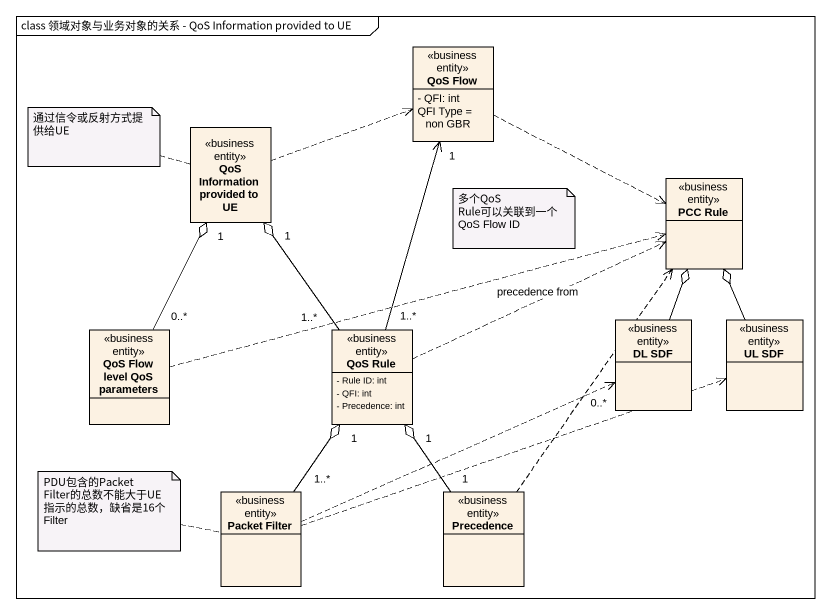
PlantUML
@startuml
mainframe class 领域对象与业务对象的关系 - QoS Information provided to UE
hide circle
hide empty members
skinparam classAttributeIconSize 0
class "QoS Flow" as QoS_Flow <<business entity>> {
  - QFI: int
  QFI Type = non GBR
}
class "QoS Information provided to UE" as QoS_Information_provided_to <<business entity>>
class "PCC Rule" as PCC_Rule <<business entity>>
class "DL SDF" as DL_SDF <<business entity>>
class "UL SDF" as UL_SDF <<business entity>>
class "QoS Flow level QoS parameters" as QoS_Flow_level_QoS <<business entity>>
class "QoS Rule" as QoS_Rule <<business entity>> {
  - Rule ID: int
  - QFI: int
  - Precedence: int
}
class "Packet Filter" as Packet_Filter <<business entity>>
class Precedence <<business entity>>
QoS_Flow .right.> PCC_Rule
QoS_Information_provided_to .right.> QoS_Flow
DL_SDF -up-o PCC_Rule
UL_SDF -up-o PCC_Rule
QoS_Flow_level_QoS "0..*" -up-o "1" QoS_Information_provided_to
QoS_Flow_level_QoS .right.> PCC_Rule
QoS_Rule "1..*" -up-> "1" QoS_Flow
QoS_Rule "1..*" -up-o "1" QoS_Information_provided_to
QoS_Rule .right.> PCC_Rule : precedence from
Packet_Filter .right.> "0..*" DL_SDF
Packet_Filter .right.> UL_SDF
Packet_Filter "1..*" -up-o "1" QoS_Rule
Precedence .up.> PCC_Rule
Precedence "1" -up-o "1" QoS_Rule
note left of QoS_Information_provided_to : 通过信令或反射方式提供给UE
note as N2
  多个QoS Rule可以关联到一个QoS Flow ID
end note
note left of Packet_Filter : PDU包含的Packet Filter的总数不能大于UE指示的总数，缺省是16个Filter
@enduml
